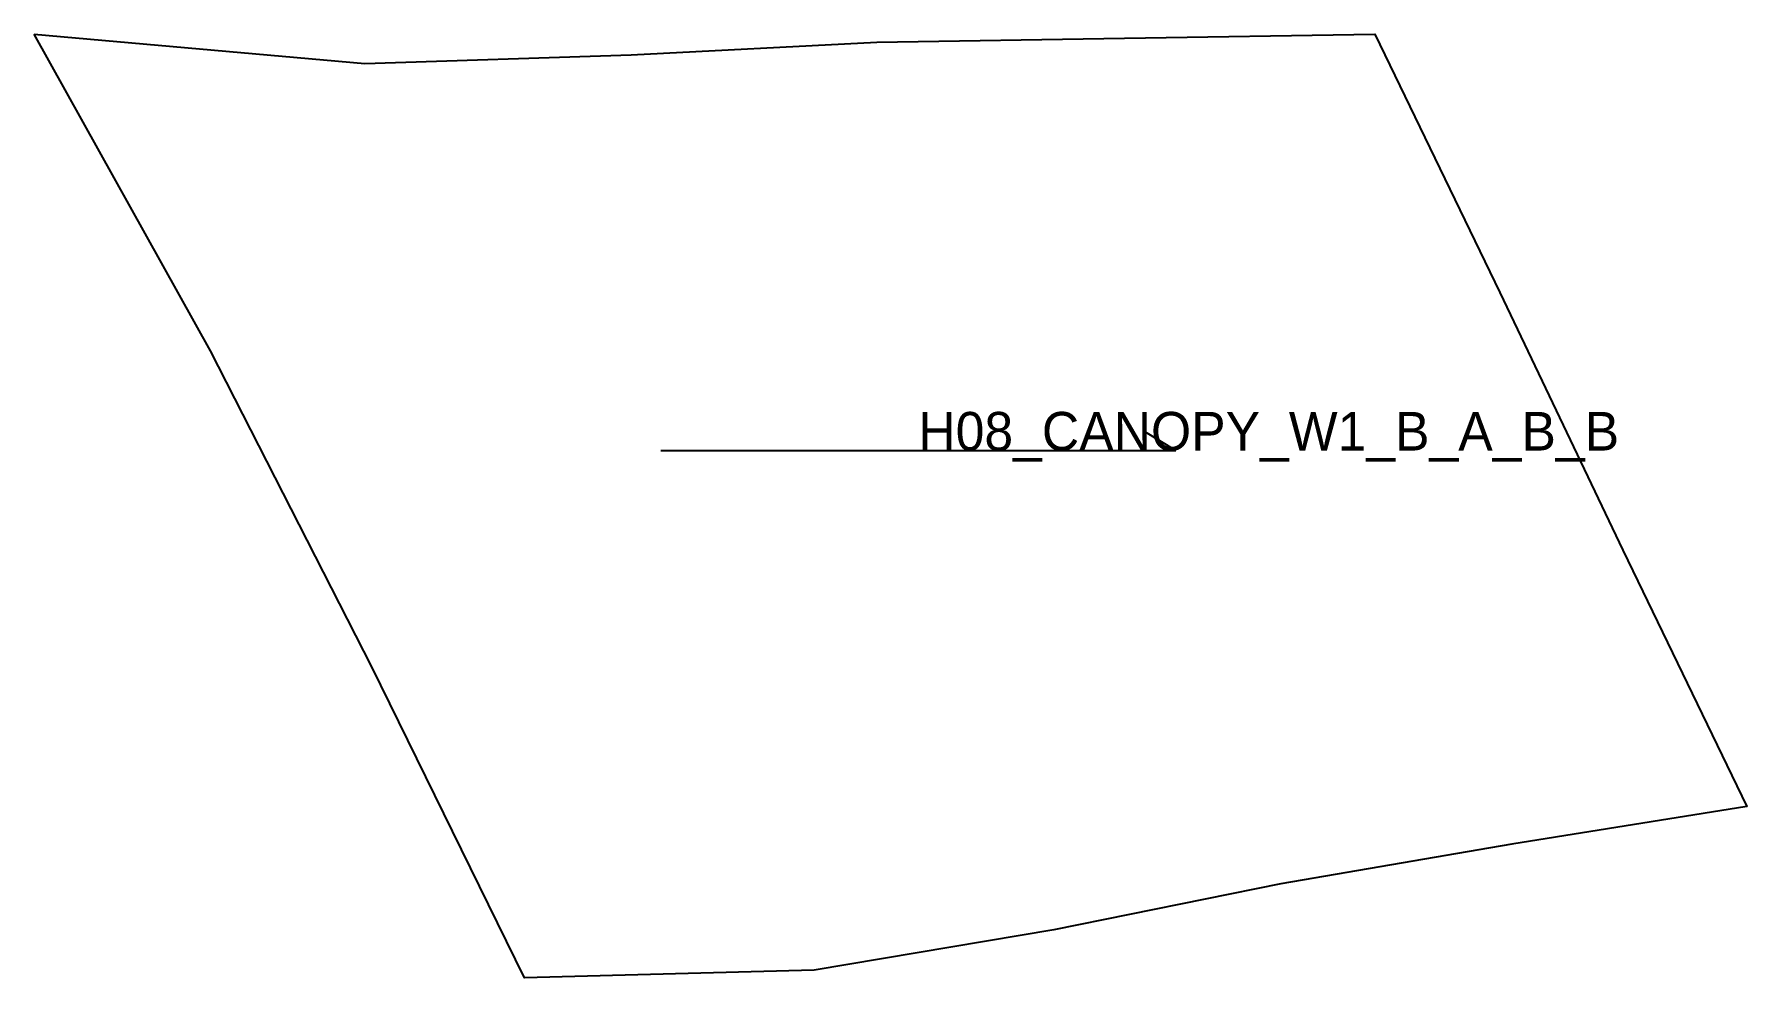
# Model space of a CAD drawing. Header units: millimetres. Extents: x 0 to 266, y -147 to 0.
import ezdxf

# ---------------------------------------------------------------- set-up
doc = ezdxf.new("R2010")
doc.units = ezdxf.units.MM
for name, color, linetype in [('CUT', 1, 'Continuous'), ('GRAIN', 3, 'Continuous'), ('LABEL', 7, 'Continuous'), ('SEW', 5, 'Continuous')]:
    doc.layers.add(name, color=color, linetype=linetype)

msp = doc.modelspace()

# ---------------------------------------------------------------- linework, layer by layer
at = {"layer": 'CUT'}
msp.add_lwpolyline([(0, 0), (51.32, -4.54), (92.7, -3.22), (130.84, -1.23), (169.31, -0.61), (208.17, 0), (227.56, -40.09), (246.67, -80.13), (265.91, -119.93), (229.44, -125.78), (193.56, -131.95), (158.32, -139.09), (121.09, -145.36), (76.1, -146.52), (52.42, -98.23), (27.39, -49.17), (0, 0)], close=True, dxfattribs=at)
at = {"layer": 'GRAIN'}
for p, q in [((177.28, -64.65), (172.28, -61.65)), ((97.28, -64.65), (177.28, -64.65))]:
    msp.add_line(p, q, dxfattribs=at)
at = {"layer": 'SEW'}
msp.add_lwpolyline([(0, 0), (51.32, -4.54), (92.7, -3.22), (130.84, -1.23), (169.31, -0.61), (208.17, 0), (227.56, -40.09), (246.67, -80.13), (265.91, -119.93), (229.44, -125.78), (193.56, -131.95), (158.32, -139.09), (121.09, -145.36), (76.1, -146.52), (52.42, -98.23), (27.39, -49.17)], close=True, dxfattribs=at)

# ---------------------------------------------------------------- texts
at = {"layer": 'LABEL'}
msp.add_text('H08_CANOPY_W1_B_A_B_B', height=6, dxfattribs=at).set_placement((137.28, -64.65))

doc.saveas('drawing.dxf')
